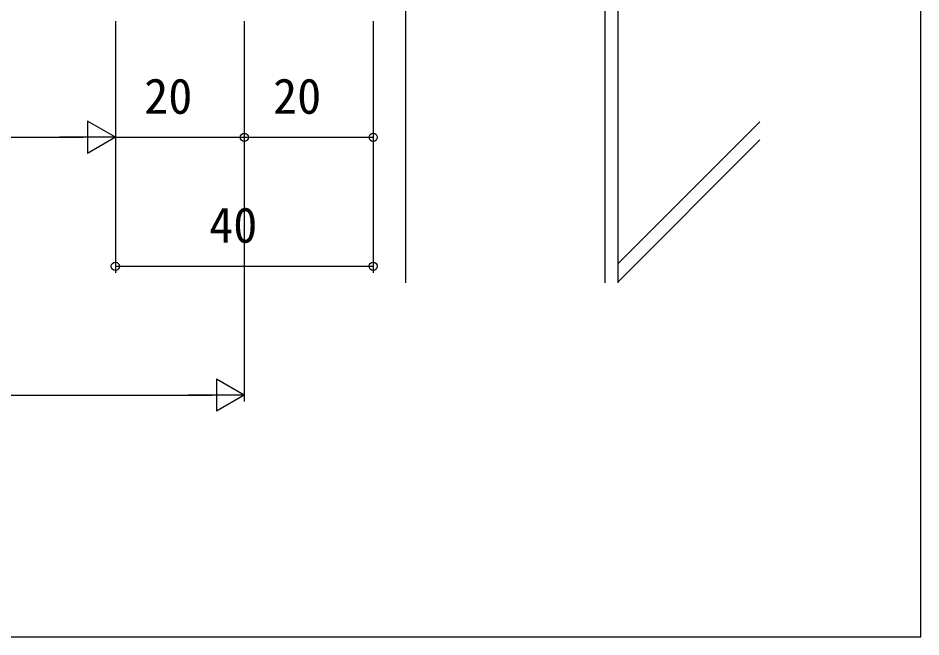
# Model space of a CAD drawing. Units: millimetres, scale not verified. Extents: x -437 to 438, y -281 to 279.
# Drawn here: x 298.1 to 438.2, y -281.2 to -185.2 of the extents above; entities that cross this region are included whole.
import ezdxf
from ezdxf.enums import TextEntityAlignment as Align

# ---------------------------------------------------------------- set-up
doc = ezdxf.new("R2010")
doc.units = ezdxf.units.MM
doc.header["$LTSCALE"] = 2
for name, color, linetype in [('0-7_YKK_D', 6, 'Continuous'), ('0-8_YKK_ZWAK', 7, 'Continuous'), ('0-9_YSS_K', 3, 'Continuous')]:
    doc.layers.add(name, color=color, linetype=linetype)
doc.styles.add('ＭＳ ゴシック', font='')
doc.styles.get('ＭＳ ゴシック').set_extended_font_data('MS Gothic')

msp = doc.modelspace()

# ---------------------------------------------------------------- linework, layer by layer
at = {"layer": '0-7_YKK_D'}
for p, q in [((313.2, -185.7), (313.2, -204.7)), ((313.2, -185.7), (313.2, -204.7)), ((313.2, -185.7), (313.2, -224.7)), ((333.2, -185.7), (333.2, -204.7)), ((333.2, -185.7), (333.2, -244.7)), ((333.2, -185.7), (333.2, -204.7)), ((353.2, -185.7), (353.2, -204.7)), ((353.2, -185.7), (353.2, -224.7)), ((313.2, -203.7), (308.87, -201.2)), ((308.87, -201.2), (308.87, -206.2)), ((-2.8, -203.7), (308.2, -203.7)), ((313.2, -203.7), (304.54, -203.7)), ((313.2, -203.7), (308.87, -206.2)), ((313.2, -203.7), (333.2, -203.7)), ((333.2, -203.7), (353.2, -203.7)), ((313.2, -223.7), (353.2, -223.7)), ((333.2, -243.7), (328.87, -241.2)), ((328.87, -241.2), (328.87, -246.2)), ((-12.8, -243.7), (328.2, -243.7)), ((333.2, -243.7), (324.54, -243.7)), ((333.2, -243.7), (328.87, -246.2))]:
    msp.add_line(p, q, dxfattribs=at)
for centre in [(333.2, -203.7), (333.2, -203.7), (353.2, -203.7), (313.2, -223.7), (353.2, -223.7)]:
    msp.add_circle(centre, 0.637, dxfattribs=at)
at = {"layer": '0-8_YKK_ZWAK'}
msp.add_lwpolyline([(-436.8, -281.2), (438.2, -281.2), (438.2, 243.8)], dxfattribs=at)
at = {"layer": '0-9_YSS_K'}
for p, q in [((389.2, -226.289), (389.2, -124.1)), ((391.2, -226.289), (391.2, -126.1)), ((358.2, -181.1), (358.2, -226.289)), ((413.2, -201.272), (391.2, -223.272)), ((413.2, -204.1), (391.2, -226.1))]:
    msp.add_line(p, q, dxfattribs=at)

# ---------------------------------------------------------------- texts
at = {"layer": '0-7_YKK_D', "style": 'ＭＳ ゴシック'}
for s, p in [('20', (317.66, -201.7)), ('20', (337.66, -201.7)), ('40', (327.745, -221.7))]:
    msp.add_text(s, height=5.499, dxfattribs=at).set_placement(p, align=Align.BOTTOM_LEFT)

doc.saveas('drawing.dxf')
